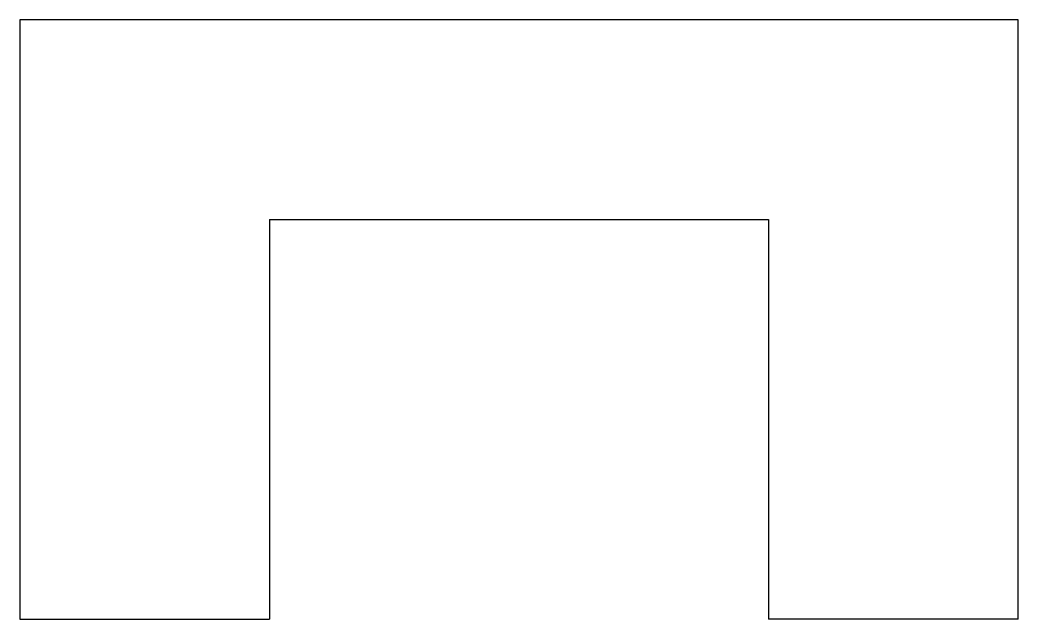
# Model space of a CAD drawing. Extents: x 4 to 6.5, y 6 to 7.5.
import ezdxf

# ---------------------------------------------------------------- set-up
doc = ezdxf.new("R2010")
doc.units = 0
doc.layers.add('OUTLINE', color=7, linetype='CONTINUOUS')

msp = doc.modelspace()

# ---------------------------------------------------------------- linework, layer by layer
at = {"layer": 'OUTLINE'}
for p, q in [((4, 7.5), (4, 6)), ((6.5, 7.5), (4, 7.5)), ((6.5, 6), (6.5, 7.5)), ((4.625, 7), (5.875, 7)), ((4.625, 7), (4.625, 6)), ((5.875, 7), (5.875, 6)), ((4, 6), (4.625, 6)), ((6.5, 6), (5.875, 6))]:
    msp.add_line(p, q, dxfattribs=at)

doc.saveas('drawing.dxf')
